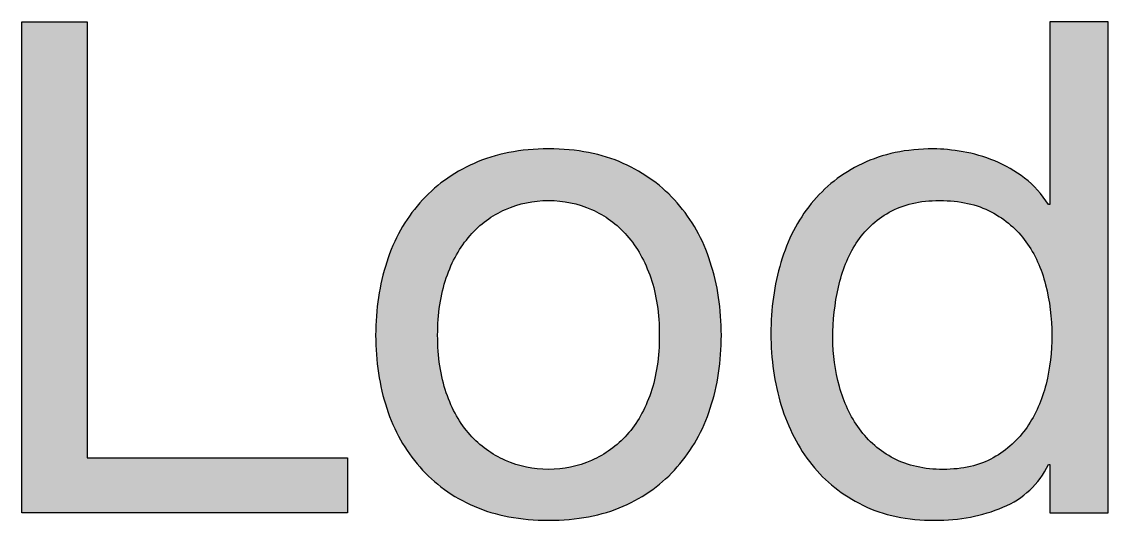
# Paper-space layout 'A3mask' of a CAD drawing. Extents: x 0 to 394, y 0 to 277.
# Drawn here: x 328.052 to 331.238, y 31.603 to 33.067 of the extents above; entities that cross this region are included whole.
import ezdxf
from ezdxf.enums import TextEntityAlignment as Align

# ---------------------------------------------------------------- set-up
doc = ezdxf.new("R2010")
doc.units = 0
doc.layers.get('0').update_dxf_attribs({"linetype": 'CONTINUOUS'})
doc.layers.get('Defpoints').update_dxf_attribs({"linetype": 'CONTINUOUS'})
doc.layers.add('JPP_Mask', color=7, linetype='CONTINUOUS')
doc.styles.add('JPP', font='arial.ttf')

# ---------------------------------------------------------------- blocks, each defined once
blk = doc.blocks.new('A3mask')
at = {"true_color": 0x004a91}
blk.add_hatch(color=154, dxfattribs=at).paths.add_polyline_path([(329.0069, 31.7867), (328.2438, 31.7867), (328.2438, 33.0666), (328.052, 33.0666), (328.052, 31.6252), (329.0069, 31.6252)])
h = blk.add_hatch(color=154, dxfattribs=at)
edge = h.paths.add_edge_path()
edge.add_spline(control_points=[(331.2377, 31.8504), (331.2377, 32.0194), (331.2377, 32.2587), (331.2377, 32.4803)], knot_values=[19.437481, 19.437481, 19.437481, 19.437481, 19.749975, 19.749975, 19.749975, 19.749975], degree=3, periodic=0)
edge.add_spline(control_points=[(331.2377, 32.4803), (331.2377, 32.702), (331.2377, 32.9061), (331.2377, 33.0047)], knot_values=[19.124987, 19.124987, 19.124987, 19.124987, 19.437481, 19.437481, 19.437481, 19.437481], degree=3, periodic=0)
edge.add_spline(control_points=[(331.2377, 33.0047), (331.2377, 33.017), (331.2377, 33.0276), (331.2377, 33.0365)], knot_values=[19.085926, 19.085926, 19.085926, 19.085926, 19.124987, 19.124987, 19.124987, 19.124987], degree=3, periodic=0)
edge.add_spline(control_points=[(331.2377, 33.0365), (331.2377, 33.0453), (331.2377, 33.0524), (331.2377, 33.0574)], knot_values=[19.046864, 19.046864, 19.046864, 19.046864, 19.085926, 19.085926, 19.085926, 19.085926], degree=3, periodic=0)
edge.add_spline(control_points=[(331.2377, 33.0666), (331.2377, 33.0666), (331.2377, 33.0666), (331.2377, 33.0666), (331.2377, 33.0666), (331.2377, 33.0666), (331.2377, 33.0666)], knot_values=[18.999258, 18.999258, 18.999258, 18.999258, 18.999583, 18.999583, 18.999583, 19.000326, 19.000326, 19.000326, 19.000326], degree=3, periodic=0)
edge.add_spline(control_points=[(331.232, 33.0666), (331.2294, 33.0666), (331.226, 33.0666), (331.2219, 33.0666)], knot_values=[18.812494, 18.812494, 18.812494, 18.812494, 18.890617, 18.890617, 18.890617, 18.890617], degree=3, periodic=0)
edge.add_spline(control_points=[(331.2219, 33.0666), (331.2137, 33.0666), (331.2029, 33.0666), (331.1908, 33.0666)], knot_values=[18.656247, 18.656247, 18.656247, 18.656247, 18.812494, 18.812494, 18.812494, 18.812494], degree=3, periodic=0)
edge.add_spline(control_points=[(331.1908, 33.0666), (331.1787, 33.0666), (331.1653, 33.0666), (331.1519, 33.0666)], knot_values=[18.5, 18.5, 18.5, 18.5, 18.656247, 18.656247, 18.656247, 18.656247], degree=3, periodic=0)
edge.add_spline(control_points=[(331.1519, 33.0666), (331.1385, 33.0666), (331.1251, 33.0666), (331.113, 33.0666)], knot_values=[18.343753, 18.343753, 18.343753, 18.343753, 18.5, 18.5, 18.5, 18.5], degree=3, periodic=0)
edge.add_spline(control_points=[(331.113, 33.0666), (331.1009, 33.0666), (331.0901, 33.0666), (331.0819, 33.0666)], knot_values=[18.187506, 18.187506, 18.187506, 18.187506, 18.343753, 18.343753, 18.343753, 18.343753], degree=3, periodic=0)
edge.add_spline(control_points=[(331.0819, 33.0666), (331.0779, 33.0666), (331.0744, 33.0666), (331.0718, 33.0666)], knot_values=[18.109383, 18.109383, 18.109383, 18.109383, 18.187506, 18.187506, 18.187506, 18.187506], degree=3, periodic=0)
edge.add_spline(control_points=[(331.0661, 33.0666), (331.0661, 33.0666), (331.0661, 33.0666), (331.0661, 33.0666), (331.0661, 33.0666), (331.0661, 33.0666), (331.0661, 33.0666)], knot_values=[17.999522, 17.999522, 17.999522, 17.999522, 18.000874, 18.000874, 18.000874, 18.001353, 18.001353, 18.001353, 18.001353], degree=3, periodic=0)
edge.add_spline(control_points=[(331.0661, 33.0632), (331.0661, 33.0613), (331.0661, 33.0587), (331.0661, 33.0554)], knot_values=[17.914074, 17.914074, 17.914074, 17.914074, 17.953136, 17.953136, 17.953136, 17.953136], degree=3, periodic=0)
edge.add_spline(control_points=[(331.0661, 33.0554), (331.0661, 33.0521), (331.0661, 33.0481), (331.0661, 33.0435)], knot_values=[17.875012, 17.875012, 17.875012, 17.875012, 17.914074, 17.914074, 17.914074, 17.914074], degree=3, periodic=0)
edge.add_spline(control_points=[(331.0661, 33.0435), (331.0661, 33.0068), (331.0661, 32.9308), (331.0661, 32.8482)], knot_values=[17.562519, 17.562519, 17.562519, 17.562519, 17.875012, 17.875012, 17.875012, 17.875012], degree=3, periodic=0)
edge.add_spline(control_points=[(331.0661, 32.8482), (331.0661, 32.7656), (331.0661, 32.6765), (331.0661, 32.6136)], knot_values=[17.250025, 17.250025, 17.250025, 17.250025, 17.562519, 17.562519, 17.562519, 17.562519], degree=3, periodic=0)
edge.add_spline(control_points=[(331.0661, 32.6136), (331.0661, 32.5978), (331.0661, 32.5837), (331.0661, 32.5718)], knot_values=[17.171902, 17.171902, 17.171902, 17.171902, 17.250025, 17.250025, 17.250025, 17.250025], degree=3, periodic=0)
edge.add_spline(control_points=[(331.0661, 32.5718), (331.0661, 32.5598), (331.0661, 32.55), (331.0661, 32.5429)], knot_values=[17.093778, 17.093778, 17.093778, 17.093778, 17.171902, 17.171902, 17.171902, 17.171902], degree=3, periodic=0)
edge.add_spline(control_points=[(331.0661, 32.5429), (331.0661, 32.5394), (331.0661, 32.5365), (331.0661, 32.5343)], knot_values=[17.054716, 17.054716, 17.054716, 17.054716, 17.093778, 17.093778, 17.093778, 17.093778], degree=3, periodic=0)
edge.add_spline(control_points=[(331.0661, 32.5343), (331.0661, 32.5321), (331.0661, 32.5307), (331.0661, 32.53)], knot_values=[17.015655, 17.015655, 17.015655, 17.015655, 17.054716, 17.054716, 17.054716, 17.054716], degree=3, periodic=0)
edge.add_spline(control_points=[(331.0661, 32.53), (331.0661, 32.5299), (331.0661, 32.5299), (331.0661, 32.5298)], knot_values=[17.010772, 17.010772, 17.010772, 17.010772, 17.015655, 17.015655, 17.015655, 17.015655], degree=3, periodic=0)
edge.add_spline(control_points=[(331.0661, 32.5298), (331.0661, 32.5298), (331.0661, 32.5297), (331.0661, 32.5297)], knot_values=[17.005889, 17.005889, 17.005889, 17.005889, 17.010772, 17.010772, 17.010772, 17.010772], degree=3, periodic=0)
edge.add_spline(control_points=[(331.0661, 32.5297), (331.0661, 32.5297), (331.0661, 32.5297), (331.0661, 32.5297)], knot_values=[17.003448, 17.003448, 17.003448, 17.003448, 17.005889, 17.005889, 17.005889, 17.005889], degree=3, periodic=0)
edge.add_spline(control_points=[(331.0661, 32.5297), (331.0661, 32.5296), (331.0661, 32.5296), (331.0661, 32.5296)], knot_values=[17.001007, 17.001007, 17.001007, 17.001007, 17.003448, 17.003448, 17.003448, 17.003448], degree=3, periodic=0)
edge.add_spline(control_points=[(331.0661, 32.5296), (331.0661, 32.5296), (331.0661, 32.5296), (331.0661, 32.5296)], knot_values=[17.000701, 17.000701, 17.000701, 17.000701, 17.001007, 17.001007, 17.001007, 17.001007], degree=3, periodic=0)
edge.add_spline(control_points=[(331.0631, 32.5296), (331.0625, 32.5296), (331.0622, 32.5296), (331.0622, 32.5296), (331.0434, 32.5606), (331.0202, 32.5865), (330.9926, 32.6073), (330.965, 32.6282), (330.9357, 32.645), (330.9047, 32.6578)], knot_values=[14, 14, 14, 14, 14.312544, 14.312544, 14.312544, 15.312544, 15.312544, 15.312544, 16.312544, 16.312544, 16.312544, 16.312544], degree=3, periodic=0)
edge.add_spline(control_points=[(330.9047, 32.6578), (330.8738, 32.6705), (330.8427, 32.6797), (330.8119, 32.685)], knot_values=[13, 13, 13, 13, 14, 14, 14, 14], degree=3, periodic=0)
edge.add_spline(control_points=[(330.8119, 32.685), (330.7808, 32.6904), (330.7518, 32.6932), (330.7249, 32.6932)], knot_values=[12, 12, 12, 12, 13, 13, 13, 13], degree=3, periodic=0)
edge.add_spline(control_points=[(330.7249, 32.6932), (330.6456, 32.6932), (330.576, 32.6787), (330.5162, 32.6498)], knot_values=[11, 11, 11, 11, 12, 12, 12, 12], degree=3, periodic=0)
edge.add_spline(control_points=[(330.5162, 32.6498), (330.4561, 32.6208), (330.4064, 32.5817), (330.3668, 32.5327)], knot_values=[10, 10, 10, 10, 11, 11, 11, 11], degree=3, periodic=0)
edge.add_spline(control_points=[(330.3668, 32.5327), (330.3269, 32.4835), (330.2974, 32.426), (330.2779, 32.3601)], knot_values=[9, 9, 9, 9, 10, 10, 10, 10], degree=3, periodic=0)
edge.add_spline(control_points=[(330.2779, 32.3601), (330.2582, 32.2941), (330.2485, 32.224), (330.2485, 32.1501), (330.2485, 32.0761), (330.2587, 32.006), (330.2789, 31.9401)], knot_values=[7, 7, 7, 7, 8, 8, 8, 9, 9, 9, 9], degree=3, periodic=0)
edge.add_spline(control_points=[(330.2789, 31.9401), (330.2991, 31.8742), (330.329, 31.8163), (330.3686, 31.7665)], knot_values=[6, 6, 6, 6, 7, 7, 7, 7], degree=3, periodic=0)
edge.add_spline(control_points=[(330.3686, 31.7665), (330.4083, 31.7167), (330.4582, 31.677), (330.518, 31.6473)], knot_values=[5, 5, 5, 5, 6, 6, 6, 6], degree=3, periodic=0)
edge.add_spline(control_points=[(330.518, 31.6473), (330.5779, 31.6177), (330.6484, 31.603), (330.7291, 31.603)], knot_values=[4, 4, 4, 4, 5, 5, 5, 5], degree=3, periodic=0)
edge.add_spline(control_points=[(330.7291, 31.603), (330.8017, 31.603), (330.8682, 31.6158), (330.929, 31.6413)], knot_values=[3, 3, 3, 3, 4, 4, 4, 4], degree=3, periodic=0)
edge.add_spline(control_points=[(330.929, 31.6413), (330.9896, 31.6669), (331.0339, 31.7085), (331.0622, 31.7665)], knot_values=[2, 2, 2, 2, 3, 3, 3, 3], degree=3, periodic=0)
edge.add_spline(control_points=[(331.0661, 31.7665), (331.0661, 31.7665), (331.0661, 31.7312), (331.0661, 31.6958)], knot_values=[0.5, 0.5, 0.5, 0.5, 1, 1, 1, 1], degree=3, periodic=0)
edge.add_spline(control_points=[(331.0661, 31.6958), (331.0661, 31.6605), (331.0661, 31.6252), (331.0661, 31.6252), (331.0661, 31.6252), (331.0829, 31.6252), (331.1059, 31.6252)], knot_values=[20.687456, 20.687456, 20.687456, 20.687456, 21.187456, 21.187456, 21.187456, 21.5, 21.5, 21.5, 21.5], degree=3, periodic=0)
edge.add_spline(control_points=[(331.1059, 31.6252), (331.129, 31.6252), (331.1583, 31.6252), (331.1834, 31.6252)], knot_values=[20.374962, 20.374962, 20.374962, 20.374962, 20.687456, 20.687456, 20.687456, 20.687456], degree=3, periodic=0)
edge.add_spline(control_points=[(331.1834, 31.6252), (331.196, 31.6252), (331.2075, 31.6252), (331.2167, 31.6252)], knot_values=[20.218716, 20.218716, 20.218716, 20.218716, 20.374962, 20.374962, 20.374962, 20.374962], degree=3, periodic=0)
edge.add_spline(control_points=[(331.2167, 31.6252), (331.2259, 31.6252), (331.2327, 31.6252), (331.2358, 31.6252)], knot_values=[20.062469, 20.062469, 20.062469, 20.062469, 20.218716, 20.218716, 20.218716, 20.218716], degree=3, periodic=0)
edge.add_spline(control_points=[(331.2377, 31.6252), (331.2377, 31.6252), (331.2377, 31.6252), (331.2377, 31.6252), (331.2377, 31.6252), (331.2377, 31.6252), (331.2377, 31.6252)], knot_values=[19.999756, 19.999756, 19.999756, 19.999756, 20.000581, 20.000581, 20.000581, 20.000824, 20.000824, 20.000824, 20.000824], degree=3, periodic=0)
edge.add_spline(control_points=[(331.2377, 31.6252), (331.2377, 31.6252), (331.2377, 31.6252), (331.2377, 31.6252)], knot_values=[19.999604, 19.999604, 19.999604, 19.999604, 19.999756, 19.999756, 19.999756, 19.999756], degree=3, periodic=0)
edge.add_spline(control_points=[(331.2377, 31.6262), (331.2377, 31.6279), (331.2377, 31.6318), (331.2377, 31.6376)], knot_values=[19.945284, 19.945284, 19.945284, 19.945284, 19.984345, 19.984345, 19.984345, 19.984345], degree=3, periodic=0)
edge.add_spline(control_points=[(331.2377, 31.6376), (331.2377, 31.6435), (331.2377, 31.6512), (331.2377, 31.6608)], knot_values=[19.906222, 19.906222, 19.906222, 19.906222, 19.945284, 19.945284, 19.945284, 19.945284], degree=3, periodic=0)
edge.add_spline(control_points=[(331.2377, 31.6608), (331.2377, 31.68), (331.2377, 31.7062), (331.2377, 31.7383)], knot_values=[19.828098, 19.828098, 19.828098, 19.828098, 19.906222, 19.906222, 19.906222, 19.906222], degree=3, periodic=0)
edge.add_spline(control_points=[(331.2377, 31.7383), (331.2377, 31.7704), (331.2377, 31.8082), (331.2377, 31.8504)], knot_values=[19.749975, 19.749975, 19.749975, 19.749975, 19.828098, 19.828098, 19.828098, 19.828098], degree=3, periodic=0)
edge = h.paths.add_edge_path(flags=16)
edge.add_spline(control_points=[(331.0552, 32.0027), (331.0436, 31.9556), (331.025, 31.9135), (330.9995, 31.8765), (330.974, 31.8395), (330.9411, 31.8096), (330.9007, 31.7867)], knot_values=[4, 4, 4, 4, 5, 5, 5, 6, 6, 6, 6], degree=3, periodic=0)
edge.add_spline(control_points=[(330.9007, 31.7867), (330.8604, 31.7638), (330.8112, 31.7524), (330.7532, 31.7524)], knot_values=[3, 3, 3, 3, 4, 4, 4, 4], degree=3, periodic=0)
edge.add_spline(control_points=[(330.7532, 31.7524), (330.698, 31.7524), (330.65, 31.7631), (330.6089, 31.7846), (330.5679, 31.8062), (330.5342, 31.8351), (330.508, 31.8715)], knot_values=[1, 1, 1, 1, 2, 2, 2, 3, 3, 3, 3], degree=3, periodic=0)
edge.add_spline(control_points=[(330.508, 31.8715), (330.4818, 31.9078), (330.4621, 31.9492), (330.4494, 31.9956)], knot_values=[0, 0, 0, 0, 1, 1, 1, 1], degree=3, periodic=0)
edge.add_spline(control_points=[(330.4494, 31.9956), (330.4366, 32.0421), (330.4303, 32.0895), (330.4303, 32.138)], knot_values=[15, 15, 15, 15, 16, 16, 16, 16], degree=3, periodic=0)
edge.add_spline(control_points=[(330.4303, 32.138), (330.4303, 32.1891), (330.4357, 32.2389), (330.4463, 32.2874)], knot_values=[14, 14, 14, 14, 15, 15, 15, 15], degree=3, periodic=0)
edge.add_spline(control_points=[(330.4463, 32.2874), (330.4572, 32.3358), (330.4746, 32.3789), (330.499, 32.4166)], knot_values=[13, 13, 13, 13, 14, 14, 14, 14], degree=3, periodic=0)
edge.add_spline(control_points=[(330.499, 32.4166), (330.5231, 32.4543), (330.5554, 32.4845), (330.5957, 32.5074)], knot_values=[12, 12, 12, 12, 13, 13, 13, 13], degree=3, periodic=0)
edge.add_spline(control_points=[(330.5957, 32.5074), (330.6363, 32.5302), (330.6852, 32.5417), (330.7432, 32.5417)], knot_values=[11, 11, 11, 11, 12, 12, 12, 12], degree=3, periodic=0)
edge.add_spline(control_points=[(330.7432, 32.5417), (330.8024, 32.5417), (330.8529, 32.5306), (330.8947, 32.5084)], knot_values=[10, 10, 10, 10, 11, 11, 11, 11], degree=3, periodic=0)
edge.add_spline(control_points=[(330.8947, 32.5084), (330.9362, 32.4863), (330.9703, 32.4569), (330.9965, 32.4206)], knot_values=[9, 9, 9, 9, 10, 10, 10, 10], degree=3, periodic=0)
edge.add_spline(control_points=[(330.9965, 32.4206), (331.0227, 32.3842), (331.042, 32.3422), (331.054, 32.2944), (331.0661, 32.2467), (331.0724, 32.1971), (331.0724, 32.146)], knot_values=[7, 7, 7, 7, 8, 8, 8, 9, 9, 9, 9], degree=3, periodic=0)
edge.add_spline(control_points=[(331.0724, 32.146), (331.0724, 32.0975), (331.0666, 32.0497), (331.0552, 32.0027)], knot_values=[6, 6, 6, 6, 7, 7, 7, 7], degree=3, periodic=0)
h = blk.add_hatch(color=154, dxfattribs=at)
edge = h.paths.add_edge_path()
edge.add_spline(control_points=[(329.8154, 31.6443), (329.8781, 31.6719), (329.931, 31.7103), (329.9741, 31.7595)], knot_values=[9, 9, 9, 9, 10, 10, 10, 10], degree=3, periodic=0)
edge.add_spline(control_points=[(329.9741, 31.7595), (330.017, 31.8085), (330.0495, 31.866), (330.0708, 31.932)], knot_values=[8, 8, 8, 8, 9, 9, 9, 9], degree=3, periodic=0)
edge.add_spline(control_points=[(330.0708, 31.932), (330.0924, 31.9979), (330.1033, 32.0693), (330.1033, 32.146)], knot_values=[7, 7, 7, 7, 8, 8, 8, 8], degree=3, periodic=0)
edge.add_spline(control_points=[(330.1033, 32.146), (330.1033, 32.2228), (330.0924, 32.2944), (330.0708, 32.361)], knot_values=[6, 6, 6, 6, 7, 7, 7, 7], degree=3, periodic=0)
edge.add_spline(control_points=[(330.0708, 32.361), (330.0495, 32.4277), (330.017, 32.4856), (329.9741, 32.5346)], knot_values=[5, 5, 5, 5, 6, 6, 6, 6], degree=3, periodic=0)
edge.add_spline(control_points=[(329.9741, 32.5346), (329.931, 32.5838), (329.8781, 32.6225), (329.8154, 32.6507)], knot_values=[4, 4, 4, 4, 5, 5, 5, 5], degree=3, periodic=0)
edge.add_spline(control_points=[(329.8154, 32.6507), (329.7531, 32.679), (329.68, 32.6932), (329.5965, 32.6932)], knot_values=[3, 3, 3, 3, 4, 4, 4, 4], degree=3, periodic=0)
edge.add_spline(control_points=[(329.5965, 32.6932), (329.5144, 32.6932), (329.4418, 32.679), (329.3785, 32.6507)], knot_values=[2, 2, 2, 2, 3, 3, 3, 3], degree=3, periodic=0)
edge.add_spline(control_points=[(329.3785, 32.6507), (329.3151, 32.6225), (329.262, 32.5838), (329.2189, 32.5346)], knot_values=[1, 1, 1, 1, 2, 2, 2, 2], degree=3, periodic=0)
edge.add_spline(control_points=[(329.2189, 32.5346), (329.176, 32.4856), (329.1435, 32.4277), (329.1222, 32.361)], knot_values=[0, 0, 0, 0, 1, 1, 1, 1], degree=3, periodic=0)
edge.add_spline(control_points=[(329.1222, 32.361), (329.1006, 32.2944), (329.0897, 32.2228), (329.0897, 32.146)], knot_values=[15, 15, 15, 15, 16, 16, 16, 16], degree=3, periodic=0)
edge.add_spline(control_points=[(329.0897, 32.146), (329.0897, 32.0693), (329.1006, 31.9979), (329.1222, 31.932)], knot_values=[14, 14, 14, 14, 15, 15, 15, 15], degree=3, periodic=0)
edge.add_spline(control_points=[(329.1222, 31.932), (329.1435, 31.866), (329.176, 31.8085), (329.2189, 31.7595)], knot_values=[13, 13, 13, 13, 14, 14, 14, 14], degree=3, periodic=0)
edge.add_spline(control_points=[(329.2189, 31.7595), (329.262, 31.7103), (329.3151, 31.6719), (329.3785, 31.6443)], knot_values=[12, 12, 12, 12, 13, 13, 13, 13], degree=3, periodic=0)
edge.add_spline(control_points=[(329.3785, 31.6443), (329.4418, 31.6168), (329.5144, 31.603), (329.5965, 31.603)], knot_values=[11, 11, 11, 11, 12, 12, 12, 12], degree=3, periodic=0)
edge.add_spline(control_points=[(329.5965, 31.603), (329.68, 31.603), (329.7531, 31.6168), (329.8154, 31.6443)], knot_values=[10, 10, 10, 10, 11, 11, 11, 11], degree=3, periodic=0)
edge = h.paths.add_edge_path(flags=16)
edge.add_spline(control_points=[(329.8266, 31.8543), (329.7971, 31.8213), (329.7623, 31.7961), (329.7227, 31.7786), (329.683, 31.7611), (329.641, 31.7524), (329.5965, 31.7524)], knot_values=[3, 3, 3, 3, 4, 4, 4, 5, 5, 5, 5], degree=3, periodic=0)
edge.add_spline(control_points=[(329.5965, 31.7524), (329.5522, 31.7524), (329.51, 31.7611), (329.4703, 31.7786), (329.4306, 31.7961), (329.3959, 31.8213), (329.3664, 31.8543)], knot_values=[1, 1, 1, 1, 2, 2, 2, 3, 3, 3, 3], degree=3, periodic=0)
edge.add_spline(control_points=[(329.3664, 31.8543), (329.3367, 31.8873), (329.3135, 31.9283), (329.2968, 31.9775)], knot_values=[0, 0, 0, 0, 1, 1, 1, 1], degree=3, periodic=0)
edge.add_spline(control_points=[(329.2968, 31.9775), (329.2799, 32.0265), (329.2715, 32.0828), (329.2715, 32.146)], knot_values=[15, 15, 15, 15, 16, 16, 16, 16], degree=3, periodic=0)
edge.add_spline(control_points=[(329.2715, 32.146), (329.2715, 32.2093), (329.2799, 32.2655), (329.2968, 32.3146)], knot_values=[14, 14, 14, 14, 15, 15, 15, 15], degree=3, periodic=0)
edge.add_spline(control_points=[(329.2968, 32.3146), (329.3135, 32.3637), (329.3367, 32.4051), (329.3664, 32.4387)], knot_values=[13, 13, 13, 13, 14, 14, 14, 14], degree=3, periodic=0)
edge.add_spline(control_points=[(329.3664, 32.4387), (329.3959, 32.4723), (329.4306, 32.498), (329.4703, 32.5155), (329.51, 32.533), (329.5522, 32.5417), (329.5965, 32.5417)], knot_values=[11, 11, 11, 11, 12, 12, 12, 13, 13, 13, 13], degree=3, periodic=0)
edge.add_spline(control_points=[(329.5965, 32.5417), (329.641, 32.5417), (329.683, 32.533), (329.7227, 32.5155), (329.7623, 32.498), (329.7971, 32.4723), (329.8266, 32.4387)], knot_values=[9, 9, 9, 9, 10, 10, 10, 11, 11, 11, 11], degree=3, periodic=0)
edge.add_spline(control_points=[(329.8266, 32.4387), (329.8563, 32.4051), (329.8795, 32.3637), (329.8964, 32.3146)], knot_values=[8, 8, 8, 8, 9, 9, 9, 9], degree=3, periodic=0)
edge.add_spline(control_points=[(329.8964, 32.3146), (329.9131, 32.2655), (329.9214, 32.2093), (329.9214, 32.146)], knot_values=[7, 7, 7, 7, 8, 8, 8, 8], degree=3, periodic=0)
edge.add_spline(control_points=[(329.9214, 32.146), (329.9214, 32.0828), (329.9131, 32.0265), (329.8964, 31.9775)], knot_values=[6, 6, 6, 6, 7, 7, 7, 7], degree=3, periodic=0)
edge.add_spline(control_points=[(329.8964, 31.9775), (329.8795, 31.9283), (329.8563, 31.8873), (329.8266, 31.8543)], knot_values=[5, 5, 5, 5, 6, 6, 6, 6], degree=3, periodic=0)
at = {"layer": 'Defpoints', "color": 154, "true_color": 0x004a91}
blk.add_lwpolyline([(328.2438, 33.0666), (328.2438, 31.7867), (329.0069, 31.7867), (329.0069, 31.6252), (328.052, 31.6252), (328.052, 33.0666), (328.2438, 33.0666)], dxfattribs=at)
for points, knots in [([(331.0661, 31.6252), (331.0661, 31.6252), (331.0661, 31.7665), (331.0661, 31.7665), (331.0661, 31.7665), (331.0622, 31.7665), (331.0622, 31.7665), (331.0339, 31.7085), (330.9896, 31.6669), (330.929, 31.6413), (330.8682, 31.6158), (330.8017, 31.603), (330.7291, 31.603), (330.6484, 31.603), (330.5779, 31.6177), (330.518, 31.6473), (330.4582, 31.677), (330.4083, 31.7167), (330.3686, 31.7665), (330.329, 31.8163), (330.2991, 31.8742), (330.2789, 31.9401), (330.2587, 32.006), (330.2485, 32.0761), (330.2485, 32.1501), (330.2485, 32.224), (330.2582, 32.2941), (330.2779, 32.3601), (330.2974, 32.426), (330.3269, 32.4835), (330.3668, 32.5327), (330.4064, 32.5817), (330.4561, 32.6208), (330.5162, 32.6498), (330.576, 32.6787), (330.6456, 32.6932), (330.7249, 32.6932), (330.7518, 32.6932), (330.7808, 32.6904), (330.8119, 32.685), (330.8427, 32.6797), (330.8738, 32.6705), (330.9047, 32.6578), (330.9357, 32.645), (330.965, 32.6282), (330.9926, 32.6073), (331.0202, 32.5865), (331.0434, 32.5606), (331.0622, 32.5296), (331.0622, 32.5296), (331.0661, 32.5296), (331.0661, 32.5296), (331.0661, 32.5296), (331.0661, 33.0666), (331.0661, 33.0666), (331.0661, 33.0666), (331.2377, 33.0666), (331.2377, 33.0666), (331.2377, 33.0666), (331.2377, 31.6252), (331.2377, 31.6252), (331.2377, 31.6252), (331.0661, 31.6252), (331.0661, 31.6252)], [0, 0, 0, 0, 1, 1, 1, 2, 2, 2, 3, 3, 3, 4, 4, 4, 5, 5, 5, 6, 6, 6, 7, 7, 7, 8, 8, 8, 9, 9, 9, 10, 10, 10, 11, 11, 11, 12, 12, 12, 13, 13, 13, 14, 14, 14, 15, 15, 15, 16, 16, 16, 17, 17, 17, 18, 18, 18, 19, 19, 19, 20, 20, 20, 21, 21, 21, 21]), ([(329.1222, 32.361), (329.1435, 32.4277), (329.176, 32.4856), (329.2189, 32.5346), (329.262, 32.5838), (329.3151, 32.6225), (329.3785, 32.6507), (329.4418, 32.679), (329.5144, 32.6932), (329.5965, 32.6932), (329.68, 32.6932), (329.7531, 32.679), (329.8154, 32.6507), (329.8781, 32.6225), (329.931, 32.5838), (329.9741, 32.5346), (330.017, 32.4856), (330.0495, 32.4277), (330.0708, 32.361), (330.0924, 32.2944), (330.1033, 32.2228), (330.1033, 32.146), (330.1033, 32.0693), (330.0924, 31.9979), (330.0708, 31.932), (330.0495, 31.866), (330.017, 31.8085), (329.9741, 31.7595), (329.931, 31.7103), (329.8781, 31.6719), (329.8154, 31.6443), (329.7531, 31.6168), (329.68, 31.603), (329.5965, 31.603), (329.5144, 31.603), (329.4418, 31.6168), (329.3785, 31.6443), (329.3151, 31.6719), (329.262, 31.7103), (329.2189, 31.7595), (329.176, 31.8085), (329.1435, 31.866), (329.1222, 31.932), (329.1006, 31.9979), (329.0897, 32.0693), (329.0897, 32.146), (329.0897, 32.2228), (329.1006, 32.2944), (329.1222, 32.361)], [0, 0, 0, 0, 1, 1, 1, 2, 2, 2, 3, 3, 3, 4, 4, 4, 5, 5, 5, 6, 6, 6, 7, 7, 7, 8, 8, 8, 9, 9, 9, 10, 10, 10, 11, 11, 11, 12, 12, 12, 13, 13, 13, 14, 14, 14, 15, 15, 15, 16, 16, 16, 16]), ([(329.2968, 31.9775), (329.3135, 31.9283), (329.3367, 31.8873), (329.3664, 31.8543), (329.3959, 31.8213), (329.4306, 31.7961), (329.4703, 31.7786), (329.51, 31.7611), (329.5522, 31.7524), (329.5965, 31.7524), (329.641, 31.7524), (329.683, 31.7611), (329.7227, 31.7786), (329.7623, 31.7961), (329.7971, 31.8213), (329.8266, 31.8543), (329.8563, 31.8873), (329.8795, 31.9283), (329.8964, 31.9775), (329.9131, 32.0265), (329.9214, 32.0828), (329.9214, 32.146), (329.9214, 32.2093), (329.9131, 32.2655), (329.8964, 32.3146), (329.8795, 32.3637), (329.8563, 32.4051), (329.8266, 32.4387), (329.7971, 32.4723), (329.7623, 32.498), (329.7227, 32.5155), (329.683, 32.533), (329.641, 32.5417), (329.5965, 32.5417), (329.5522, 32.5417), (329.51, 32.533), (329.4703, 32.5155), (329.4306, 32.498), (329.3959, 32.4723), (329.3664, 32.4387), (329.3367, 32.4051), (329.3135, 32.3637), (329.2968, 32.3146), (329.2799, 32.2655), (329.2715, 32.2093), (329.2715, 32.146), (329.2715, 32.0828), (329.2799, 32.0265), (329.2968, 31.9775)], [0, 0, 0, 0, 1, 1, 1, 2, 2, 2, 3, 3, 3, 4, 4, 4, 5, 5, 5, 6, 6, 6, 7, 7, 7, 8, 8, 8, 9, 9, 9, 10, 10, 10, 11, 11, 11, 12, 12, 12, 13, 13, 13, 14, 14, 14, 15, 15, 15, 16, 16, 16, 16]), ([(330.4494, 31.9956), (330.4621, 31.9492), (330.4818, 31.9078), (330.508, 31.8715), (330.5342, 31.8351), (330.5679, 31.8062), (330.6089, 31.7846), (330.65, 31.7631), (330.698, 31.7524), (330.7532, 31.7524), (330.8112, 31.7524), (330.8604, 31.7638), (330.9007, 31.7867), (330.9411, 31.8096), (330.974, 31.8395), (330.9995, 31.8765), (331.025, 31.9135), (331.0436, 31.9556), (331.0552, 32.0027), (331.0666, 32.0497), (331.0724, 32.0975), (331.0724, 32.146), (331.0724, 32.1971), (331.0661, 32.2467), (331.054, 32.2944), (331.042, 32.3422), (331.0227, 32.3842), (330.9965, 32.4206), (330.9703, 32.4569), (330.9362, 32.4863), (330.8947, 32.5084), (330.8529, 32.5306), (330.8024, 32.5417), (330.7432, 32.5417), (330.6852, 32.5417), (330.6363, 32.5302), (330.5957, 32.5074), (330.5554, 32.4845), (330.5231, 32.4543), (330.499, 32.4166), (330.4746, 32.3789), (330.4572, 32.3358), (330.4463, 32.2874), (330.4357, 32.2389), (330.4303, 32.1891), (330.4303, 32.138), (330.4303, 32.0895), (330.4366, 32.0421), (330.4494, 31.9956)], [0, 0, 0, 0, 1, 1, 1, 2, 2, 2, 3, 3, 3, 4, 4, 4, 5, 5, 5, 6, 6, 6, 7, 7, 7, 8, 8, 8, 9, 9, 9, 10, 10, 10, 11, 11, 11, 12, 12, 12, 13, 13, 13, 14, 14, 14, 15, 15, 15, 16, 16, 16, 16])]:
    blk.add_open_spline(points, degree=3, knots=knots, dxfattribs=at)
at = {"color": 7, "style": 'JPP'}
for tag, p in [('Client', (361.62, 56.35)), ('Project1', (361.62, 44.1)), ('Project2', (361.62, 40.425)), ('Project3', (361.62, 36.75)), ('Title1', (361.62, 28.175)), ('Title2', (361.62, 24.5)), ('Title3', (361.62, 20.825)), ('Status', (308.7, 3.675))]:
    blk.add_attdef(tag, text='', height=1.7, dxfattribs=at).set_placement(p, align=Align.MIDDLE_LEFT)
at = {"color": 2, "style": 'JPP'}
for tag, p in [('Scale', (322.175, 12.25)), ('Checked', (366.275, 12.25)), ('Drawn', (344.225, 12.25)), ('Date', (388.325, 12.25))]:
    blk.add_attdef(tag, text='', height=1, dxfattribs=at).set_placement(p, align=Align.MIDDLE_CENTER)
at = {"color": 6, "style": 'JPP'}
for tag, p in [('Ref', (352.8, 3.675)), ('DrgNo.', (373.38, 3.675))]:
    blk.add_attdef(tag, text='', height=2, dxfattribs=at).set_placement(p, align=Align.MIDDLE_LEFT)
blk.add_attdef('Rev', text='', height=2, dxfattribs=at).set_placement((390.1746, 3.675), align=Align.MIDDLE_CENTER)

psp = doc.layouts.new('A3mask')

# ---------------------------------------------------------------- block references
at = {"layer": 'JPP_Mask'}
psp.add_blockref('A3mask', (0, 0), dxfattribs=at)

doc.saveas('drawing.dxf')
